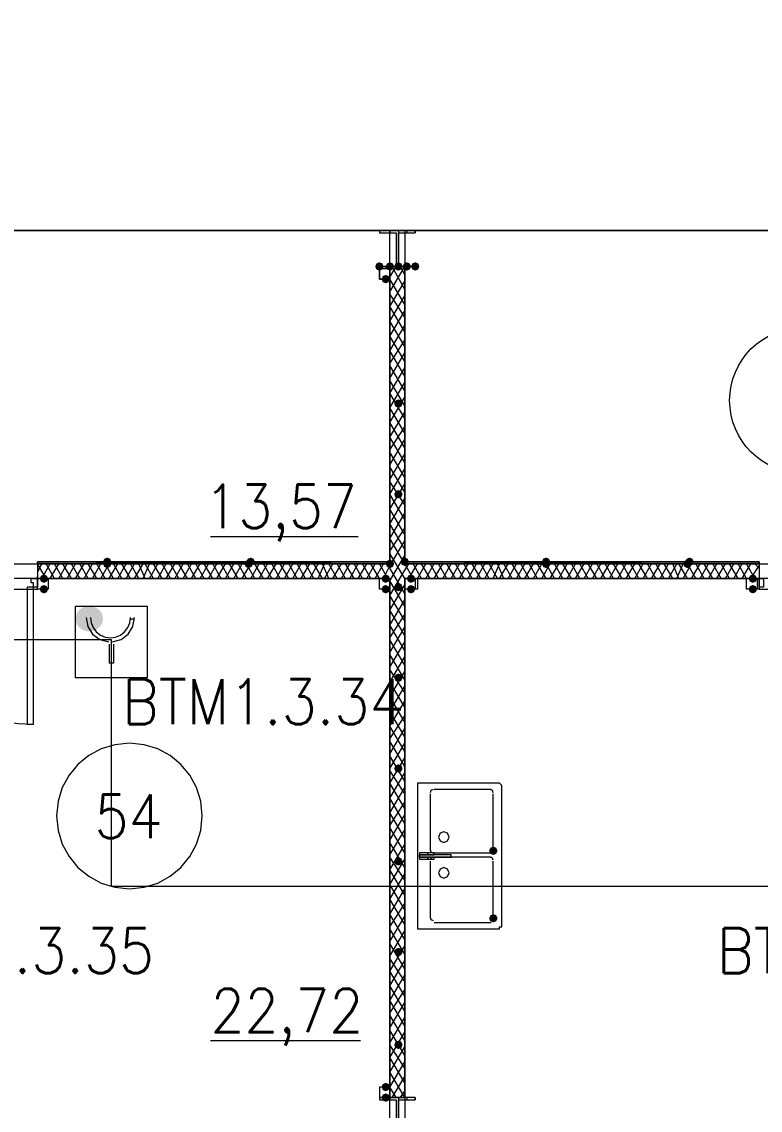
# Model space of a CAD drawing. Header units: millimetres. Extents: x 0 to 420, y 0 to 297.
# Drawn here: x 192.81 to 207.62, y 140.8 to 162.64 of the extents above; entities that cross this region are included whole.
import ezdxf

# ---------------------------------------------------------------- set-up
doc = ezdxf.new("R2010")
doc.units = ezdxf.units.MM
doc.styles.get("Standard").update_dxf_attribs({"font": 'STANDARD'})

msp = doc.modelspace()

# ---------------------------------------------------------------- hatches: boundary and pattern name
for color, points in [(7, [(200.067333, 157.734), (200.042463, 157.674204), (199.982667, 157.649333), (199.922871, 157.674204), (199.898, 157.734), (199.922871, 157.793796), (199.982667, 157.818667), (200.042462, 157.793796)]), (7, [(200.279, 157.734), (200.254129, 157.674204), (200.194333, 157.649333), (200.134538, 157.674204), (200.109667, 157.734), (200.134537, 157.793796), (200.194333, 157.818667), (200.254129, 157.793796)]), (7, [(200.448333, 157.734), (200.423463, 157.674204), (200.363667, 157.649333), (200.303871, 157.674204), (200.279, 157.734), (200.303871, 157.793796), (200.363667, 157.818667), (200.423462, 157.793796)]), (7, [(200.617667, 157.734), (200.592796, 157.674204), (200.533, 157.649333), (200.473204, 157.674204), (200.448333, 157.734), (200.473204, 157.793796), (200.533, 157.818667), (200.592796, 157.793796)]), (7, [(200.787, 157.734), (200.762129, 157.674204), (200.702333, 157.649333), (200.642538, 157.674204), (200.617667, 157.734), (200.642537, 157.793796), (200.702333, 157.818667), (200.762129, 157.793796)]), (7, [(200.194333, 157.48), (200.169463, 157.420204), (200.109667, 157.395333), (200.049871, 157.420204), (200.025, 157.48), (200.049871, 157.539796), (200.109667, 157.564667), (200.169462, 157.539796)]), (7, [(200.448333, 154.982333), (200.423463, 154.922537), (200.363667, 154.897667), (200.303871, 154.922537), (200.279, 154.982333), (200.303871, 155.042129), (200.363667, 155.067), (200.423462, 155.042129)]), (7, [(200.448333, 153.162), (200.423463, 153.102204), (200.363667, 153.077333), (200.303871, 153.102204), (200.279, 153.162), (200.303871, 153.221796), (200.363667, 153.246667), (200.423462, 153.221796)]), (254, [(194.606333, 151.807333), (194.581462, 151.747537), (194.521667, 151.722667), (194.461871, 151.747537), (194.437, 151.807333), (194.461871, 151.867129), (194.521667, 151.892), (194.581462, 151.867129)]), (254, [(194.606333, 151.765), (194.581462, 151.705204), (194.521667, 151.680333), (194.461871, 151.705204), (194.437, 151.765), (194.461871, 151.824796), (194.521667, 151.849667), (194.581462, 151.824796)]), (254, [(197.442667, 151.765), (197.417796, 151.705204), (197.358, 151.680333), (197.298204, 151.705204), (197.273333, 151.765), (197.298204, 151.824796), (197.358, 151.849667), (197.417796, 151.824796)]), (254, [(197.485, 151.807333), (197.460129, 151.747537), (197.400333, 151.722667), (197.340538, 151.747537), (197.315667, 151.807333), (197.340537, 151.867129), (197.400333, 151.892), (197.460129, 151.867129)]), (254, [(200.279, 151.765), (200.254129, 151.705204), (200.194333, 151.680333), (200.134538, 151.705204), (200.109667, 151.765), (200.134537, 151.824796), (200.194333, 151.849667), (200.254129, 151.824796)]), (254, [(200.279, 151.765), (200.254129, 151.705204), (200.194333, 151.680333), (200.134538, 151.705204), (200.109667, 151.765), (200.134537, 151.824796), (200.194333, 151.849667), (200.254129, 151.824796)]), (254, [(200.575333, 151.807333), (200.550462, 151.747537), (200.490667, 151.722667), (200.430871, 151.747537), (200.406, 151.807333), (200.430871, 151.867129), (200.490667, 151.892), (200.550462, 151.867129)]), (254, [(203.411667, 151.807333), (203.386796, 151.747537), (203.327, 151.722667), (203.267204, 151.747537), (203.242333, 151.807333), (203.267204, 151.867129), (203.327, 151.892), (203.386796, 151.867129)]), (254, [(203.411667, 151.765), (203.386796, 151.705204), (203.327, 151.680333), (203.267204, 151.705204), (203.242333, 151.765), (203.267204, 151.824796), (203.327, 151.849667), (203.386796, 151.824796)]), (254, [(206.248, 151.765), (206.223129, 151.705204), (206.163333, 151.680333), (206.103538, 151.705204), (206.078667, 151.765), (206.103537, 151.824796), (206.163333, 151.849667), (206.223129, 151.824796)]), (254, [(206.290333, 151.807333), (206.265462, 151.747537), (206.205667, 151.722667), (206.145871, 151.747537), (206.121, 151.807333), (206.145871, 151.867129), (206.205667, 151.892), (206.265462, 151.867129)]), (7, [(193.336333, 151.468667), (193.311462, 151.408871), (193.251667, 151.384), (193.191871, 151.408871), (193.167, 151.468667), (193.191871, 151.528462), (193.251667, 151.553333), (193.311462, 151.528463)]), (7, [(200.194333, 151.468667), (200.169463, 151.408871), (200.109667, 151.384), (200.049871, 151.408871), (200.025, 151.468667), (200.049871, 151.528462), (200.109667, 151.553333), (200.169462, 151.528463)]), (7, [(200.448333, 151.299333), (200.423463, 151.239537), (200.363667, 151.214667), (200.303871, 151.239537), (200.279, 151.299333), (200.303871, 151.359129), (200.363667, 151.384), (200.423462, 151.359129)]), (7, [(200.702333, 151.468667), (200.677462, 151.408871), (200.617667, 151.384), (200.557871, 151.408871), (200.533, 151.468667), (200.557871, 151.528462), (200.617667, 151.553333), (200.677462, 151.528463)]), (7, [(207.560333, 151.468667), (207.535462, 151.408871), (207.475667, 151.384), (207.415871, 151.408871), (207.391, 151.468667), (207.415871, 151.528462), (207.475667, 151.553333), (207.535462, 151.528463)]), (7, [(193.336333, 151.257), (193.311462, 151.197204), (193.251667, 151.172333), (193.191871, 151.197204), (193.167, 151.257), (193.191871, 151.316796), (193.251667, 151.341667), (193.311462, 151.316796)]), (7, [(200.194333, 151.257), (200.169463, 151.197204), (200.109667, 151.172333), (200.049871, 151.197204), (200.025, 151.257), (200.049871, 151.316796), (200.109667, 151.341667), (200.169462, 151.316796)]), (7, [(200.702333, 151.257), (200.677462, 151.197204), (200.617667, 151.172333), (200.557871, 151.197204), (200.533, 151.257), (200.557871, 151.316796), (200.617667, 151.341667), (200.677462, 151.316796)]), (7, [(207.560333, 151.257), (207.535462, 151.197204), (207.475667, 151.172333), (207.415871, 151.197204), (207.391, 151.257), (207.415871, 151.316796), (207.475667, 151.341667), (207.535462, 151.316796)]), (7, [(200.448333, 149.479), (200.423463, 149.419204), (200.363667, 149.394333), (200.303871, 149.419204), (200.279, 149.479), (200.303871, 149.538796), (200.363667, 149.563667), (200.423462, 149.538796)]), (7, [(200.448333, 147.658667), (200.423463, 147.598871), (200.363667, 147.574), (200.303871, 147.598871), (200.279, 147.658667), (200.303871, 147.718462), (200.363667, 147.743333), (200.423462, 147.718463)]), (7, [(202.353333, 146.007667), (202.328463, 145.947871), (202.268667, 145.923), (202.208871, 145.947871), (202.184, 146.007667), (202.208871, 146.067462), (202.268667, 146.092333), (202.328462, 146.067463)]), (7, [(200.448333, 145.796), (200.423463, 145.736204), (200.363667, 145.711333), (200.303871, 145.736204), (200.279, 145.796), (200.303871, 145.855796), (200.363667, 145.880667), (200.423462, 145.855796)]), (7, [(202.353333, 144.653), (202.328463, 144.593204), (202.268667, 144.568333), (202.208871, 144.593204), (202.184, 144.653), (202.208871, 144.712796), (202.268667, 144.737667), (202.328462, 144.712796)]), (7, [(200.448333, 143.975667), (200.423463, 143.915871), (200.363667, 143.891), (200.303871, 143.915871), (200.279, 143.975667), (200.303871, 144.035462), (200.363667, 144.060333), (200.423462, 144.035463)]), (7, [(200.448333, 142.113), (200.423463, 142.053204), (200.363667, 142.028333), (200.303871, 142.053204), (200.279, 142.113), (200.303871, 142.172796), (200.363667, 142.197667), (200.423462, 142.172796)]), (7, [(200.194333, 141.266333), (200.169463, 141.206537), (200.109667, 141.181667), (200.049871, 141.206537), (200.025, 141.266333), (200.049871, 141.326129), (200.109667, 141.351), (200.169462, 141.326129)]), (7, [(200.194333, 141.054667), (200.169463, 140.994871), (200.109667, 140.97), (200.049871, 140.994871), (200.025, 141.054667), (200.049871, 141.114462), (200.109667, 141.139333), (200.169462, 141.114463)])]:
    msp.add_hatch(color=color).paths.add_polyline_path(points, flags=0)
h = msp.add_hatch(color=7)
h.paths.add_polyline_path([(200.194333, 151.807333), (193.124667, 151.807333), (200.194333, 151.765)], flags=0)
h.paths.add_polyline_path([(193.124667, 151.807333), (200.194333, 151.765), (193.124667, 151.765)], flags=0)
h = msp.add_hatch(color=7)
h.paths.add_polyline_path([(207.602667, 151.807333), (200.490667, 151.807333), (207.602667, 151.765)], flags=0)
h.paths.add_polyline_path([(200.490667, 151.807333), (207.602667, 151.765), (200.490667, 151.765)], flags=0)
h = msp.add_hatch(color=1)
edge = h.paths.add_edge_path(flags=0)
edge.add_ellipse((194.161834, 150.664333), major_axis=(0.275167, 0), ratio=0.923077, start_angle=0, end_angle=360)

# ---------------------------------------------------------------- linework, layer by layer
at = {"color": 8, "lineweight": 0}
msp.add_lwpolyline([(235.500333, 158.453667), (235.500333, 169.291), (114.046, 169.291), (114.046, 158.453667)], close=True, dxfattribs=at)
at = {"color": 171, "lineweight": 0}
for points in [[(200.194333, 158.453667), (183.091667, 158.453667), (183.091667, 151.765), (200.194333, 151.765)], [(200.490667, 151.765), (217.593333, 151.765), (217.593333, 158.453667), (200.490667, 158.453667)]]:
    msp.add_lwpolyline(points, close=True, dxfattribs=at)
at = {"color": 7, "lineweight": 0}
for points in [[(199.982667, 158.453667), (199.982667, 158.411333)], [(200.194333, 158.453667), (200.194333, 158.411333)], [(200.363667, 158.453667), (200.363667, 157.734)], [(200.533, 158.453667), (200.533, 158.411333)], [(200.702333, 158.453667), (200.702333, 158.411333)], [(200.109667, 157.734), (200.109667, 157.691667)], [(200.194333, 157.522333), (200.321333, 157.734)], [(200.194333, 157.226), (200.490667, 157.734)], [(200.194333, 157.734), (200.194333, 151.765)], [(200.490667, 151.765), (200.490667, 157.734), (200.194333, 157.734)], [(200.490667, 157.268333), (200.236667, 157.734)], [(200.490667, 157.564667), (200.406, 157.734)], [(200.490667, 156.972), (200.194333, 157.48)], [(200.194333, 156.929667), (200.490667, 157.437667)], [(200.490667, 156.718), (200.194333, 157.183667)], [(200.194333, 156.633333), (200.490667, 157.141333)], [(200.490667, 156.421667), (200.194333, 156.929667)], [(200.194333, 156.337), (200.490667, 156.845)], [(200.490667, 156.125333), (200.194333, 156.633333)], [(200.194333, 156.040667), (200.490667, 156.548667)], [(200.490667, 155.829), (200.194333, 156.337)], [(200.194333, 155.786667), (200.490667, 156.252333)], [(200.490667, 155.532667), (200.194333, 156.040667)], [(200.194333, 155.490333), (200.490667, 155.998333)], [(200.490667, 155.236333), (200.194333, 155.744333)], [(200.194333, 155.194), (200.490667, 155.702)], [(200.490667, 154.94), (200.194333, 155.448)], [(200.194333, 154.897667), (200.490667, 155.405667)], [(200.490667, 154.686), (200.194333, 155.194)], [(200.194333, 154.601333), (200.490667, 155.109333)], [(200.490667, 154.389667), (200.194333, 154.897667)], [(200.194333, 154.305), (200.490667, 154.813)], [(200.490667, 154.093333), (200.194333, 154.601333)], [(200.194333, 154.051), (200.490667, 154.516667)], [(200.490667, 153.797), (200.194333, 154.305)], [(200.194333, 153.754667), (200.490667, 154.262667)], [(200.490667, 153.500667), (200.194333, 154.008667)], [(200.194333, 153.458333), (200.490667, 153.966333)], [(200.490667, 153.204333), (200.194333, 153.712333)], [(200.194333, 153.162), (200.490667, 153.67)], [(200.490667, 152.950333), (200.194333, 153.416)], [(200.194333, 152.865667), (200.490667, 153.373667)], [(200.490667, 152.654), (200.194333, 153.162)], [(200.194333, 152.569333), (200.490667, 153.077333)], [(200.490667, 152.357667), (200.194333, 152.865667)], [(200.194333, 152.273), (200.490667, 152.781)], [(200.490667, 152.061333), (200.194333, 152.569333)], [(200.194333, 152.019), (200.490667, 152.484667)], [(196.596, 152.315333), (199.559333, 152.315333)], [(200.490667, 151.765), (200.194333, 152.273)], [(200.194333, 151.722667), (200.490667, 152.230667)], [(200.490667, 151.468667), (200.194333, 151.976667)], [(200.194333, 151.426333), (200.490667, 151.934333)], [(200.194333, 151.765), (193.124667, 151.765), (200.194333, 151.807333), (193.124667, 151.807333)], [(193.124667, 151.595667), (193.209333, 151.765)], [(193.294, 151.468667), (193.124667, 151.765)], [(193.124667, 151.765), (193.124667, 151.468667)], [(193.124667, 151.765), (193.124667, 151.468667)], [(200.194333, 151.765), (193.124667, 151.765)], [(193.209333, 151.468667), (193.378667, 151.765)], [(193.463333, 151.468667), (193.294, 151.765)], [(193.378667, 151.468667), (193.548, 151.765)], [(193.632667, 151.468667), (193.463333, 151.765)], [(193.548, 151.468667), (193.717333, 151.765)], [(193.802, 151.468667), (193.632667, 151.765)], [(193.717333, 151.468667), (193.886667, 151.765)], [(193.971333, 151.468667), (193.802, 151.765)], [(193.886667, 151.468667), (194.056, 151.765)], [(194.140667, 151.468667), (193.971333, 151.765)], [(194.056, 151.468667), (194.225333, 151.765)], [(194.31, 151.468667), (194.140667, 151.765)], [(194.225333, 151.468667), (194.394667, 151.765)], [(194.479333, 151.468667), (194.31, 151.765)], [(194.394667, 151.468667), (194.564, 151.765)], [(194.648667, 151.468667), (194.479333, 151.765)], [(194.564, 151.468667), (194.733333, 151.765)], [(194.818, 151.468667), (194.648667, 151.765)], [(194.733333, 151.468667), (194.902667, 151.765)], [(194.987333, 151.468667), (194.818, 151.765)], [(194.902667, 151.468667), (195.072, 151.765)], [(195.156667, 151.468667), (194.987333, 151.765)], [(195.072, 151.468667), (195.241333, 151.765)], [(195.283667, 151.468667), (195.156667, 151.765)], [(195.241333, 151.468667), (195.368333, 151.765)], [(195.453, 151.468667), (195.283667, 151.765)], [(195.368333, 151.468667), (195.537667, 151.765)], [(195.622333, 151.468667), (195.453, 151.765)], [(195.537667, 151.468667), (195.707, 151.765)], [(195.791667, 151.468667), (195.622333, 151.765)], [(195.707, 151.468667), (195.876333, 151.765)], [(195.961, 151.468667), (195.791667, 151.765)], [(195.876333, 151.468667), (196.045667, 151.765)], [(196.130333, 151.468667), (195.961, 151.765)], [(196.045667, 151.468667), (196.215, 151.765)], [(196.299667, 151.468667), (196.130333, 151.765)], [(196.215, 151.468667), (196.384333, 151.765)], [(196.469, 151.468667), (196.299667, 151.765)], [(196.384333, 151.468667), (196.553667, 151.765)], [(196.638333, 151.468667), (196.469, 151.765)], [(196.553667, 151.468667), (196.723, 151.765)], [(196.807667, 151.468667), (196.638333, 151.765)], [(196.723, 151.468667), (196.892333, 151.765)], [(196.977, 151.468667), (196.807667, 151.765)], [(196.892333, 151.468667), (197.061667, 151.765)], [(197.146333, 151.468667), (196.977, 151.765)], [(197.061667, 151.468667), (197.231, 151.765)], [(197.315667, 151.468667), (197.146333, 151.765)], [(197.231, 151.468667), (197.400333, 151.765)], [(197.485, 151.468667), (197.315667, 151.765)], [(197.400333, 151.468667), (197.569667, 151.765)], [(197.654333, 151.468667), (197.485, 151.765)], [(197.569667, 151.468667), (197.739, 151.765)], [(197.823667, 151.468667), (197.654333, 151.765)], [(197.739, 151.468667), (197.908333, 151.765)], [(197.993, 151.468667), (197.823667, 151.765)], [(197.908333, 151.468667), (198.077667, 151.765)], [(198.162333, 151.468667), (197.993, 151.765)], [(198.077667, 151.468667), (198.247, 151.765)], [(198.331667, 151.468667), (198.162333, 151.765)], [(198.247, 151.468667), (198.416333, 151.765)], [(198.501, 151.468667), (198.331667, 151.765)], [(198.416333, 151.468667), (198.585667, 151.765)], [(198.670333, 151.468667), (198.501, 151.765)], [(198.585667, 151.468667), (198.755, 151.765)], [(198.839667, 151.468667), (198.670333, 151.765)], [(198.755, 151.468667), (198.882, 151.765)], [(198.966667, 151.468667), (198.839667, 151.765)], [(198.882, 151.468667), (199.051333, 151.765)], [(199.136, 151.468667), (198.966667, 151.765)], [(199.051333, 151.468667), (199.220667, 151.765)], [(199.305333, 151.468667), (199.136, 151.765)], [(199.220667, 151.468667), (199.39, 151.765)], [(199.474667, 151.468667), (199.305333, 151.765)], [(199.39, 151.468667), (199.559333, 151.765)], [(199.644, 151.468667), (199.474667, 151.765)], [(199.559333, 151.468667), (199.728667, 151.765)], [(199.813333, 151.468667), (199.644, 151.765)], [(199.728667, 151.468667), (199.898, 151.765)], [(199.982667, 151.468667), (199.813333, 151.765)], [(199.898, 151.468667), (200.067333, 151.765)], [(200.152, 151.468667), (199.982667, 151.765)], [(200.067333, 151.468667), (200.194333, 151.722667)], [(200.194333, 151.680333), (200.152, 151.765)], [(200.490667, 151.172333), (200.194333, 151.680333)], [(200.194333, 151.13), (200.490667, 151.638)], [(207.602667, 151.807333), (200.490667, 151.807333), (207.602667, 151.807333), (200.490667, 151.765)], [(200.490667, 151.638), (200.575333, 151.765)], [(200.66, 151.468667), (200.490667, 151.765)], [(207.602667, 151.765), (200.490667, 151.765)], [(200.575333, 151.468667), (200.744667, 151.765)], [(200.829333, 151.468667), (200.66, 151.765)], [(200.744667, 151.468667), (200.914, 151.765)], [(200.998667, 151.468667), (200.829333, 151.765)], [(200.914, 151.468667), (201.083333, 151.765)], [(201.168, 151.468667), (200.998667, 151.765)], [(201.083333, 151.468667), (201.252667, 151.765)], [(201.337333, 151.468667), (201.168, 151.765)], [(201.252667, 151.468667), (201.422, 151.765)], [(201.506667, 151.468667), (201.337333, 151.765)], [(201.422, 151.468667), (201.591333, 151.765)], [(201.676, 151.468667), (201.506667, 151.765)], [(201.591333, 151.468667), (201.760667, 151.765)], [(201.845333, 151.468667), (201.676, 151.765)], [(201.760667, 151.468667), (201.93, 151.765)], [(202.014667, 151.468667), (201.845333, 151.765)], [(201.93, 151.468667), (202.099333, 151.765)], [(202.184, 151.468667), (202.014667, 151.765)], [(202.099333, 151.468667), (202.268667, 151.765)], [(202.353333, 151.468667), (202.184, 151.765)], [(202.268667, 151.468667), (202.395667, 151.765)], [(202.480333, 151.468667), (202.353333, 151.765)], [(202.395667, 151.468667), (202.565, 151.765)], [(202.649667, 151.468667), (202.480333, 151.765)], [(202.565, 151.468667), (202.734333, 151.765)], [(202.819, 151.468667), (202.649667, 151.765)], [(202.734333, 151.468667), (202.903667, 151.765)], [(202.988333, 151.468667), (202.819, 151.765)], [(202.903667, 151.468667), (203.073, 151.765)], [(203.157667, 151.468667), (202.988333, 151.765)], [(203.073, 151.468667), (203.242333, 151.765)], [(203.327, 151.468667), (203.157667, 151.765)], [(203.242333, 151.468667), (203.411667, 151.765)], [(203.496333, 151.468667), (203.327, 151.765)], [(203.411667, 151.468667), (203.581, 151.765)], [(203.665667, 151.468667), (203.496333, 151.765)], [(203.581, 151.468667), (203.750333, 151.765)], [(203.835, 151.468667), (203.665667, 151.765)], [(203.750333, 151.468667), (203.919667, 151.765)], [(204.004333, 151.468667), (203.835, 151.765)], [(203.919667, 151.468667), (204.089, 151.765)], [(204.173667, 151.468667), (204.004333, 151.765)], [(204.089, 151.468667), (204.258333, 151.765)], [(204.343, 151.468667), (204.173667, 151.765)], [(204.258333, 151.468667), (204.427667, 151.765)], [(204.512333, 151.468667), (204.343, 151.765)], [(204.427667, 151.468667), (204.597, 151.765)], [(204.681667, 151.468667), (204.512333, 151.765)], [(204.597, 151.468667), (204.766333, 151.765)], [(204.851, 151.468667), (204.681667, 151.765)], [(204.766333, 151.468667), (204.935667, 151.765)], [(205.020333, 151.468667), (204.851, 151.765)], [(204.935667, 151.468667), (205.105, 151.765)], [(205.189667, 151.468667), (205.020333, 151.765)], [(205.105, 151.468667), (205.274333, 151.765)], [(205.359, 151.468667), (205.189667, 151.765)], [(205.274333, 151.468667), (205.443667, 151.765)], [(205.528333, 151.468667), (205.359, 151.765)], [(205.443667, 151.468667), (205.613, 151.765)], [(205.697667, 151.468667), (205.528333, 151.765)], [(205.613, 151.468667), (205.782333, 151.765)], [(205.867, 151.468667), (205.697667, 151.765)], [(205.782333, 151.468667), (205.951667, 151.765)], [(205.994, 151.468667), (205.867, 151.765)], [(205.951667, 151.468667), (206.078667, 151.765)], [(206.163333, 151.468667), (205.994, 151.765)], [(206.078667, 151.468667), (206.248, 151.765)], [(206.332667, 151.468667), (206.163333, 151.765)], [(206.248, 151.468667), (206.417333, 151.765)], [(206.502, 151.468667), (206.332667, 151.765)], [(206.417333, 151.468667), (206.586667, 151.765)], [(206.671333, 151.468667), (206.502, 151.765)], [(206.586667, 151.468667), (206.756, 151.765)], [(206.840667, 151.468667), (206.671333, 151.765)], [(206.756, 151.468667), (206.925333, 151.765)], [(207.01, 151.468667), (206.840667, 151.765)], [(206.925333, 151.468667), (207.094667, 151.765)], [(207.179333, 151.468667), (207.01, 151.765)], [(207.094667, 151.468667), (207.264, 151.765)], [(207.348667, 151.468667), (207.179333, 151.765)], [(207.264, 151.468667), (207.433333, 151.765)], [(207.518, 151.468667), (207.348667, 151.765)], [(207.433333, 151.468667), (207.602667, 151.722667)], [(207.602667, 151.680333), (207.518, 151.765)], [(207.602667, 151.765), (207.602667, 151.468667)], [(207.602667, 151.765), (207.602667, 151.468667)], [(193.124667, 151.384), (193.124667, 151.468667), (191.643, 151.468667)], [(191.643, 151.257), (193.124667, 151.257), (193.124667, 151.384)], [(193.124667, 151.468667), (193.124667, 151.511)], [(193.124667, 151.468667), (200.194333, 151.468667)], [(200.194333, 151.468667), (200.194333, 141.054667), (200.490667, 141.054667), (200.490667, 151.468667)], [(200.490667, 150.918333), (200.194333, 151.426333)], [(200.490667, 151.468667), (207.602667, 151.468667)], [(209.042, 151.468667), (207.602667, 151.468667), (207.602667, 151.384)], [(207.602667, 151.384), (207.602667, 151.257), (209.042, 151.257)], [(190.246, 151.3205), (190.260316, 151.036991), (190.302334, 150.761673), (190.37066, 150.495939), (190.463901, 150.241182), (190.580663, 149.998796), (190.719552, 149.770176), (190.879176, 149.556714), (191.058139, 149.359805), (191.255048, 149.180842), (191.468509, 149.021219), (191.69713, 148.88233), (191.939515, 148.765568), (192.194272, 148.672326), (192.460006, 148.604), (192.735325, 148.561982), (193.018833, 148.547667)], [(200.194333, 150.833667), (200.490667, 151.341667)], [(200.490667, 150.622), (200.194333, 151.13)], [(200.194333, 150.537333), (200.490667, 151.045333)], [(193.886668, 150.918333), (195.326001, 150.918333)], [(200.490667, 150.325667), (200.194333, 150.833667)], [(200.194333, 150.283333), (200.490667, 150.749)], [(200.490667, 150.029333), (200.194333, 150.537333)], [(200.194333, 149.987), (200.490667, 150.495)], [(200.490667, 149.733), (200.194333, 150.241)], [(200.194333, 149.690667), (200.490667, 150.198667)], [(200.490667, 149.436667), (200.194333, 149.944667)], [(200.194333, 149.394333), (200.490667, 149.902333)], [(200.490667, 149.182667), (200.194333, 149.648333)], [(200.194333, 149.098), (200.490667, 149.606)], [(200.490667, 148.886333), (200.194333, 149.394333)], [(200.194333, 148.801667), (200.490667, 149.309667)], [(200.490667, 148.59), (200.194333, 149.098)], [(200.194333, 148.505333), (200.490667, 149.013333)], [(200.490667, 148.293667), (200.194333, 148.801667)], [(200.194333, 148.251333), (200.490667, 148.717)], [(200.490667, 147.997333), (200.194333, 148.505333)], [(200.194333, 147.955), (200.490667, 148.463)], [(196.426667, 146.706167), (196.396995, 147.00051), (196.311894, 147.274662), (196.177238, 147.522749), (195.998899, 147.738899), (195.782749, 147.917238), (195.534662, 148.051894), (195.26051, 148.136995), (194.966167, 148.166667), (194.671823, 148.136995), (194.397671, 148.051894), (194.149584, 147.917238), (193.933434, 147.738899), (193.755095, 147.522749), (193.620439, 147.274662), (193.535339, 147.00051), (193.505667, 146.706167)], [(200.490667, 147.701), (200.194333, 148.209)], [(200.194333, 147.658667), (200.490667, 148.166667)], [(200.490667, 147.404667), (200.194333, 147.912667)], [(200.194333, 147.362333), (200.490667, 147.870333)], [(200.490667, 147.150667), (200.194333, 147.616333)], [(200.194333, 147.066), (200.490667, 147.574)], [(200.490667, 146.854333), (200.194333, 147.362333)], [(200.194333, 146.769667), (200.490667, 147.277667)], [(201.062167, 147.235333), (201.017272, 147.216728), (200.998667, 147.171833)], [(202.226333, 147.235333), (201.083333, 147.235333)], [(202.268667, 147.171833), (202.250061, 147.216728), (202.205167, 147.235333)], [(200.490667, 146.558), (200.194333, 147.066)], [(200.998667, 147.150667), (200.998667, 146.007667)], [(202.268667, 146.007667), (202.268667, 147.150667)], [(200.194333, 146.515667), (200.490667, 146.981333)], [(193.505667, 146.706167), (193.535339, 146.411823), (193.620439, 146.137671), (193.755095, 145.889584), (193.933434, 145.673434), (194.149584, 145.495095), (194.397671, 145.360439), (194.671823, 145.275339), (194.966167, 145.245667), (195.26051, 145.275339), (195.534662, 145.360439), (195.782749, 145.495095), (195.998899, 145.673434), (196.177238, 145.889584), (196.311894, 146.137671), (196.396995, 146.411823), (196.426667, 146.706167)], [(200.490667, 146.261667), (200.194333, 146.769667)], [(200.194333, 146.219333), (200.490667, 146.727333)], [(200.490667, 145.965333), (200.194333, 146.473333)], [(200.194333, 145.923), (200.490667, 146.431)], [(200.490667, 145.669), (200.194333, 146.177)], [(200.194333, 145.626667), (200.490667, 146.134667)], [(200.998667, 146.028833), (201.017272, 145.983939), (201.062167, 145.965333)], [(201.083333, 145.965333), (202.226333, 145.965333)], [(202.205167, 145.965333), (202.250061, 145.983939), (202.268667, 146.028833)], [(200.490667, 145.415), (200.194333, 145.880667)], [(200.194333, 145.330333), (200.490667, 145.838333)], [(201.062167, 145.880667), (201.017272, 145.862061), (200.998667, 145.817167)], [(200.998667, 145.796), (200.998667, 144.653)], [(202.226333, 145.880667), (201.083333, 145.880667)], [(202.268667, 145.817167), (202.250061, 145.862061), (202.205167, 145.880667)], [(202.268667, 144.653), (202.268667, 145.796)], [(200.490667, 145.118667), (200.194333, 145.626667)], [(200.194333, 145.034), (200.490667, 145.542)], [(200.490667, 144.822333), (200.194333, 145.330333)], [(200.194333, 144.737667), (200.490667, 145.245667)], [(200.490667, 144.526), (200.194333, 145.034)], [(200.194333, 144.483667), (200.490667, 144.949333)], [(200.490667, 144.229667), (200.194333, 144.737667)], [(200.194333, 144.187333), (200.490667, 144.695333)], [(200.998667, 144.674167), (201.017272, 144.629272), (201.062167, 144.610667)], [(202.205167, 144.610667), (202.250061, 144.629272), (202.268667, 144.674167)], [(200.490667, 143.933333), (200.194333, 144.441333)], [(200.194333, 143.891), (200.490667, 144.399)], [(201.083333, 144.568333), (202.226333, 144.568333)], [(200.490667, 143.637), (200.194333, 144.145)], [(200.194333, 143.594667), (200.490667, 144.102667)], [(200.490667, 143.383), (200.194333, 143.848667)], [(200.194333, 143.298333), (200.490667, 143.806333)], [(200.490667, 143.086667), (200.194333, 143.594667)], [(200.194333, 143.002), (200.490667, 143.51)], [(200.490667, 142.790333), (200.194333, 143.298333)], [(200.194333, 142.748), (200.490667, 143.213667)], [(200.490667, 142.494), (200.194333, 143.002)], [(200.194333, 142.451667), (200.490667, 142.959667)], [(200.490667, 142.197667), (200.194333, 142.705667)], [(200.194333, 142.155333), (200.490667, 142.663333)], [(200.490667, 141.901333), (200.194333, 142.409333)], [(200.194333, 141.859), (200.490667, 142.367)], [(196.596, 142.197667), (199.601667, 142.197667)], [(200.490667, 141.647333), (200.194333, 142.113)], [(200.194333, 141.562667), (200.490667, 142.070667)], [(200.490667, 141.351), (200.194333, 141.859)], [(200.194333, 141.266333), (200.490667, 141.774333)], [(200.490667, 141.054667), (200.194333, 141.562667)], [(200.236667, 141.054667), (200.490667, 141.478)], [(200.321333, 141.054667), (200.194333, 141.266333)], [(200.406, 141.054667), (200.490667, 141.181667)], [(199.982667, 141.054667), (199.982667, 141.012333)], [(200.194333, 141.054667), (200.194333, 141.012333)], [(200.363667, 141.054667), (200.363667, 140.335)], [(200.533, 141.054667), (200.533, 141.012333)], [(200.702333, 141.054667), (200.702333, 141.012333)]]:
    msp.add_lwpolyline(points, dxfattribs=at)
for points in [[(200.702333, 158.453667), (199.982667, 158.453667), (199.982667, 158.411333), (200.321333, 158.411333), (200.321333, 157.734), (199.982667, 157.734), (200.702333, 157.734), (200.363667, 157.734), (200.363667, 158.411333), (200.702333, 158.411333)], [(200.194333, 157.734), (199.982667, 157.734), (199.982667, 157.48), (200.194333, 157.48)], [(200.194333, 157.691667), (200.194333, 157.48), (199.982667, 157.48), (199.982667, 157.691667)], [(200.194333, 151.807333), (193.124667, 151.807333), (200.194333, 151.765)], [(193.124667, 151.807333), (200.194333, 151.765), (193.124667, 151.765)], [(193.124667, 151.765), (200.194333, 151.765), (200.194333, 151.807333), (193.124667, 151.807333)], [(193.124667, 151.765), (200.194333, 151.765), (200.194333, 151.807333), (193.124667, 151.807333)], [(207.602667, 151.807333), (200.490667, 151.807333), (207.602667, 151.765)], [(200.490667, 151.807333), (207.602667, 151.765), (200.490667, 151.765)], [(207.602667, 151.807333), (207.602667, 151.765), (200.490667, 151.765), (200.490667, 151.807333), (207.602667, 151.807333), (200.490667, 151.807333), (200.490667, 151.765), (207.602667, 151.765)], [(200.194333, 140.335), (200.194333, 151.468667), (183.091667, 151.468667), (183.091667, 140.335)], [(193.124667, 151.468667), (193.124667, 151.299333), (193.04, 151.299333), (193.04, 151.384), (192.997667, 151.384), (192.997667, 151.468667)], [(193.124667, 151.468667), (193.336333, 151.468667), (193.336333, 151.257), (193.124667, 151.257), (193.124667, 151.468667), (193.336333, 151.468667), (193.336333, 151.257), (193.124667, 151.257)], [(199.982667, 151.468667), (200.194333, 151.468667), (200.194333, 151.257), (199.982667, 151.257), (199.982667, 151.468667), (200.194333, 151.468667), (200.194333, 151.257), (199.982667, 151.257)], [(200.490667, 151.468667), (200.702333, 151.468667), (200.702333, 151.257), (200.490667, 151.257), (200.490667, 151.468667), (200.744667, 151.468667), (200.744667, 151.257), (200.490667, 151.257)], [(200.490667, 151.468667), (200.490667, 140.335), (217.593333, 140.335), (217.593333, 151.468667)], [(207.348667, 151.468667), (207.560333, 151.468667), (207.560333, 151.257), (207.348667, 151.257), (207.348667, 151.468667), (207.602667, 151.468667), (207.602667, 151.257), (207.348667, 151.257)], [(207.687333, 151.468667), (207.687333, 151.384), (207.687333, 151.299333), (207.602667, 151.299333), (207.602667, 151.468667)], [(193.04, 148.547667), (193.04, 151.299333), (192.913, 151.299333), (192.913, 148.547667)], [(202.438, 144.483667), (202.438, 147.32), (202.395667, 147.362333), (202.353333, 147.362333), (200.787, 147.362333), (200.744667, 147.362333), (200.744667, 147.32), (200.744667, 144.483667), (200.744667, 144.441333), (200.787, 144.441333), (202.353333, 144.441333), (202.395667, 144.441333), (202.395667, 144.483667)], [(201.379667, 146.282833), (201.348673, 146.357673), (201.273833, 146.388667), (201.198993, 146.357673), (201.168, 146.282833), (201.198993, 146.207993), (201.273833, 146.177), (201.348673, 146.207993)], [(200.956333, 145.838333), (200.956333, 145.880667), (200.829333, 145.880667), (200.787, 145.880667), (200.787, 145.923), (200.829333, 145.923), (200.956333, 145.923), (200.956333, 145.965333), (200.787, 145.965333), (200.787, 145.838333)], [(201.379667, 145.880667), (201.422, 145.880667), (201.422, 145.923), (201.379667, 145.923), (200.829333, 145.923), (200.787, 145.923), (200.787, 145.880667), (200.829333, 145.880667)], [(201.083333, 145.965333), (200.956333, 145.965333), (200.956333, 145.923), (201.083333, 145.923)], [(201.083333, 145.838333), (201.083333, 145.880667), (200.956333, 145.880667), (200.956333, 145.838333)], [(201.379667, 145.563167), (201.348673, 145.638007), (201.273833, 145.669), (201.198993, 145.638007), (201.168, 145.563167), (201.198993, 145.488327), (201.273833, 145.457333), (201.348673, 145.488327)], [(200.194333, 141.266333), (199.982667, 141.266333), (199.982667, 141.054667), (200.194333, 141.054667), (200.194333, 141.266333), (199.982667, 141.266333), (199.982667, 141.054667), (200.194333, 141.054667)], [(200.702333, 141.054667), (199.982667, 141.054667), (199.982667, 141.012333), (200.321333, 141.012333), (200.321333, 140.377333), (199.982667, 140.377333), (199.982667, 140.335), (200.702333, 140.335), (200.702333, 140.377333), (200.363667, 140.377333), (200.363667, 141.012333), (200.702333, 141.012333)]]:
    msp.add_lwpolyline(points, close=True, dxfattribs=at)
at = {"color": 1, "lineweight": 0}
msp.add_lwpolyline([(195.326001, 150.918333), (195.326001, 149.478999), (193.886668, 149.478999), (193.886668, 150.918333)], close=True, dxfattribs=at)
for points in [[(194.098334, 150.686947), (194.13249, 150.506104), (194.227435, 150.355297), (194.370172, 150.248607), (194.547703, 150.200114)], [(194.183005, 150.687159), (194.19657, 150.581903), (194.23634, 150.485382), (194.299597, 150.402332), (194.383623, 150.337486), (194.481671, 150.296861), (194.585172, 150.28332), (194.688673, 150.296861), (194.786721, 150.337486), (194.870747, 150.402332), (194.934004, 150.485382), (194.973774, 150.581903), (194.987338, 150.687159)], [(194.622611, 150.20011), (194.80016, 150.248602), (194.942895, 150.355293), (195.03783, 150.5061), (195.07198, 150.686943)], [(194.987334, 150.664333), (195.072001, 150.664333)], [(209.169001, 145.287999), (194.606334, 145.287999), (194.606334, 150.240999), (191.939334, 150.240999), (191.939334, 145.287999), (177.249668, 145.287999), (177.249668, 150.240999), (174.582668, 150.240999), (174.582668, 146.007666), (174.582668, 145.287999), (159.766001, 145.287999), (159.766001, 150.198666), (156.421668, 150.198666), (156.421668, 146.007666), (156.421668, 145.287999), (142.663334, 145.287999)], [(194.564001, 150.156333), (194.564001, 149.775333)], [(194.648668, 150.156333), (194.648668, 149.775333)], [(194.648668, 149.775333), (194.564001, 149.775333)]]:
    msp.add_lwpolyline(points, dxfattribs=at)
at = {"color": 7, "lineweight": 0}
msp.add_circle((208.4705, 155.045833), 1.4605, dxfattribs=at)

# ---------------------------------------------------------------- texts
at = {"color": 7, "attachment_point": 1}
for s, insert, char_height, width in [('13,57', (196.469007, 153.356695), 0.872032, 2.56764978), ('BTM1.3.34', (194.817997, 149.449238), 0.90157, 5.50959444), ('54', (194.26766, 147.133699), 0.872032, 1.16270933), ('BTH1.3.35', (189.865, 144.453902), 0.90157, 5.30924556), ('BTH1.3.33', (206.755993, 144.453902), 0.90157, 5.30924556), ('22,72', (196.595993, 143.239036), 0.872032, 2.76143467)]:
    msp.add_mtext(s, dxfattribs=dict(at, insert=insert, char_height=char_height, width=width))

doc.saveas('drawing.dxf')
